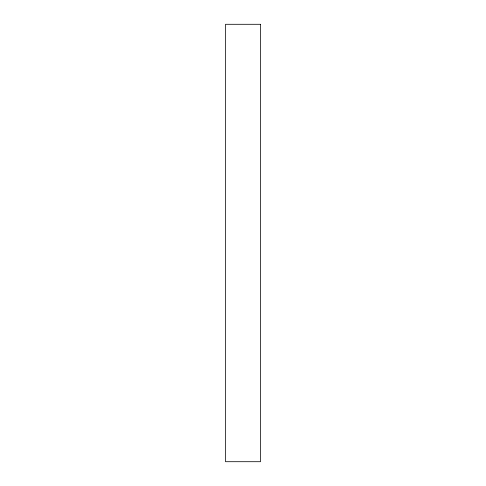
<?xml version="1.0" encoding="UTF-8"?>
<svg xmlns="http://www.w3.org/2000/svg" width="486" height="486" viewBox="0 0 486 486"><rect width="100%" height="100%" fill="white"/><g stroke="black" fill="none" stroke-linecap="round" stroke-linejoin="round"><path stroke-width="0.73" d="M260.496 24.3L225.504 24.3L225.504 461.7L260.496 461.7L260.496 24.3"/></g></svg>
